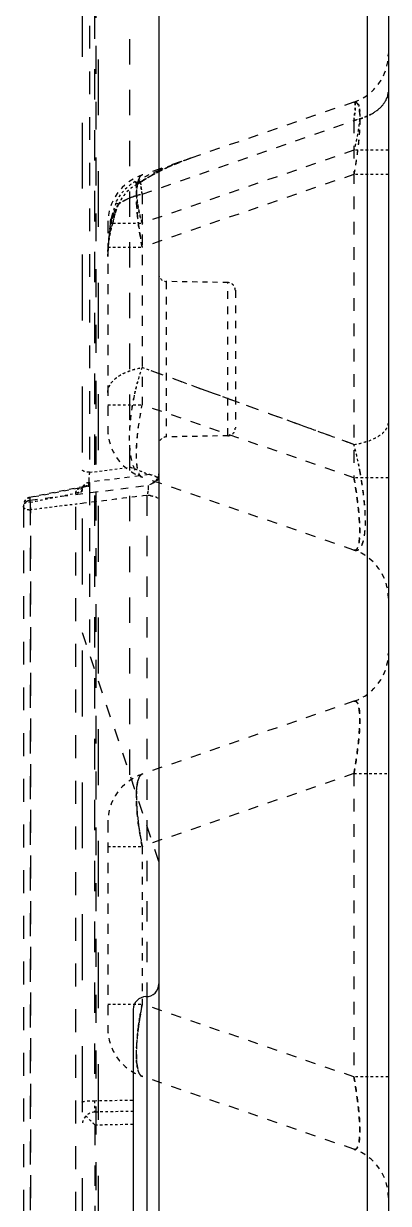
# Model space of a CAD drawing. Header units: millimetres. Extents: x 2750 to 4049, y 1371 to 1831.
# Drawn here: x 2854.96 to 2869.33, y 1627.27 to 1673.77 of the extents above; entities that cross this region are included whole.
import ezdxf

# ---------------------------------------------------------------- set-up
doc = ezdxf.new("R2010")
doc.units = ezdxf.units.MM
doc.linetypes.add('HIDDEN', pattern=[0.2, 0.1, -0.1])
doc.layers.add('11', color=7, linetype='Continuous')

msp = doc.modelspace()

# ---------------------------------------------------------------- linework, layer by layer
at = {"layer": '11', "color": 7, "linetype": 'Continuous'}
for p, q in [((2860.288, 1775.343), (2860.288, 1455.343)), ((2868.502, 1703.929), (2868.502, 1624.63)), ((2869.333, 1702.941), (2869.333, 1624.067)), ((2859.822, 1635.418), (2859.822, 1623.363)), ((2859.283, 1634.918), (2859.283, 1605.768))]:
    msp.add_line(p, q, dxfattribs=at)
at = {"layer": '11', "color": 8, "linetype": 'HIDDEN', "ltscale": 12}
msp.add_line((2857.749, 1722.375), (2857.749, 1631.326), dxfattribs=at)
at = {"layer": '11', "color": 8, "linetype": 'HIDDEN', "ltscale": 26}
msp.add_line((2857.273, 1721.865), (2857.273, 1518.813), dxfattribs=at)
at = {"layer": '11', "color": 8, "linetype": 'HIDDEN', "ltscale": 9}
for p, q in [((2857.558, 1720.483), (2857.558, 1648.931)), ((2857.013, 1585.419), (2857.013, 1655.263)), ((2854.961, 1654.803), (2854.961, 1585.883)), ((2855.221, 1654.906), (2855.221, 1585.78)), ((2855.242, 1586.079), (2855.242, 1654.607))]:
    msp.add_line(p, q, dxfattribs=at)
at = {"layer": '11', "color": 8, "linetype": 'HIDDEN', "ltscale": 10}
msp.add_line((2859.15, 1644.155), (2859.15, 1720.4), dxfattribs=at)
at = {"layer": '11', "color": 8, "linetype": 'HIDDEN', "ltscale": 22}
msp.add_line((2857.892, 1707.559), (2857.892, 1533.127), dxfattribs=at)
at = {"layer": '11', "color": 8, "linetype": 'HIDDEN', "ltscale": 11}
msp.add_line((2857.812, 1705.891), (2857.812, 1622.71), dxfattribs=at)
at = {"layer": '11', "color": 8, "linetype": 'HIDDEN', "ltscale": 4}
for p, q in [((2867.977, 1670.679), (2859.633, 1667.806)), ((2859.633, 1667.054), (2867.977, 1669.954)), ((2867.977, 1668.778), (2859.633, 1665.905)), ((2867.977, 1667.828), (2859.633, 1664.955)), ((2859.633, 1667.054), (2859.633, 1658.744)), ((2858.278, 1665.905), (2858.278, 1657.793)), ((2867.977, 1655.871), (2859.633, 1658.744)), ((2867.977, 1653.02), (2859.633, 1655.893)), ((2867.977, 1647.061), (2859.633, 1644.188)), ((2867.977, 1644.211), (2859.633, 1641.338)), ((2858.278, 1642.288), (2858.278, 1634.176)), ((2867.977, 1632.253), (2859.633, 1635.126)), ((2867.977, 1629.402), (2859.633, 1632.275))]:
    msp.add_line(p, q, dxfattribs=at)
at = {"layer": '11', "color": 8, "linetype": 'HIDDEN', "ltscale": 5}
for p, q in [((2867.977, 1669.954), (2867.977, 1655.871)), ((2860.288, 1640.743), (2857.273, 1649.788)), ((2867.977, 1644.211), (2867.977, 1632.253))]:
    msp.add_line(p, q, dxfattribs=at)
at = {"layer": '11', "color": 8, "linetype": 'HIDDEN'}
for p, q in [((2869.333, 1668.778), (2867.977, 1668.778)), ((2869.333, 1667.828), (2867.977, 1667.828)), ((2858.278, 1664.955), (2859.633, 1664.955)), ((2858.278, 1658.744), (2859.633, 1658.744)), ((2857.558, 1656.084), (2859.151, 1656.291)), ((2869.333, 1655.871), (2867.977, 1655.871)), ((2867.977, 1644.21), (2869.333, 1644.21)), ((2858.278, 1641.338), (2859.633, 1641.338)), ((2858.278, 1635.126), (2859.633, 1635.126)), ((2869.333, 1632.253), (2867.977, 1632.253)), ((2857.749, 1631.317), (2859.283, 1631.344)), ((2859.283, 1630.895), (2857.766, 1630.869)), ((2857.766, 1630.367), (2859.283, 1630.393))]:
    msp.add_line(p, q, dxfattribs=at)
at = {"layer": '11', "color": 8, "linetype": 'HIDDEN', "ltscale": 0.09}
for p, q in [((2859.503, 1667.557), (2859.39, 1667.497)), ((2859.424, 1667.435), (2859.362, 1667.545)), ((2858.695, 1666.647), (2858.58, 1666.7))]:
    msp.add_line(p, q, dxfattribs=at)
at = {"layer": '11', "color": 8, "linetype": 'HIDDEN', "ltscale": 0.001}
for p, q in [((2859.479, 1667.608), (2859.478, 1667.607)), ((2859.504, 1667.557), (2859.503, 1667.557)), ((2857.283, 1655.485), (2857.283, 1655.484))]:
    msp.add_line(p, q, dxfattribs=at)
at = {"layer": '11', "color": 8, "linetype": 'HIDDEN', "ltscale": 0.007}
msp.add_line((2858.402, 1666.075), (2858.4, 1666.065), dxfattribs=at)
at = {"layer": '11', "color": 8, "linetype": 'HIDDEN', "ltscale": 0.008}
msp.add_line((2858.411, 1666.071), (2858.41, 1666.06), dxfattribs=at)
at = {"layer": '11', "color": 8, "linetype": 'HIDDEN', "ltscale": 0.8}
msp.add_line((2858.475, 1665.905), (2859.633, 1665.905), dxfattribs=at)
at = {"layer": '11', "color": 8, "linetype": 'HIDDEN', "ltscale": 3}
for p, q in [((2860.584, 1663.605), (2860.584, 1657.481)), ((2863.006, 1657.523), (2863.006, 1663.563)), ((2863.303, 1663.261), (2863.303, 1657.825)), ((2855.215, 1654.991), (2859.866, 1655.569)), ((2859.633, 1641.338), (2859.633, 1635.126))]:
    msp.add_line(p, q, dxfattribs=at)
at = {"layer": '11', "color": 8, "linetype": 'HIDDEN', "ltscale": 2}
for p, q in [((2863.006, 1663.563), (2860.584, 1663.605)), ((2863.006, 1657.523), (2860.584, 1657.481)), ((2859.932, 1656.001), (2857.527, 1655.688)), ((2857.341, 1655.518), (2855.204, 1655.098)), ((2857.527, 1655.537), (2855.215, 1655.082))]:
    msp.add_line(p, q, dxfattribs=at)
at = {"layer": '11', "color": 8, "linetype": 'HIDDEN', "ltscale": 0.5}
msp.add_line((2860.286, 1659.976), (2859.633, 1660.214), dxfattribs=at)
at = {"layer": '11', "color": 8, "linetype": 'HIDDEN', "ltscale": 0.03}
msp.add_line((2857.297, 1655.521), (2857.283, 1655.485), dxfattribs=at)
at = {"layer": '11', "color": 8, "linetype": 'HIDDEN', "ltscale": 0.1}
for p, q in [((2857.527, 1655.537), (2857.527, 1655.688)), ((2860.01, 1655.632), (2859.866, 1655.569))]:
    msp.add_line(p, q, dxfattribs=at)
at = {"layer": '11', "color": 8, "linetype": 'HIDDEN', "ltscale": 0.06}
msp.add_line((2855.215, 1654.991), (2855.215, 1655.082), dxfattribs=at)
at = {"layer": '11', "color": 8, "linetype": 'HIDDEN', "ltscale": 8}
for p, q in [((2859.822, 1655.175), (2859.822, 1635.418)), ((2857.766, 1630.367), (2857.766, 1610.319))]:
    msp.add_line(p, q, dxfattribs=at)
at = {"layer": '11', "color": 8, "linetype": 'HIDDEN', "ltscale": 0.04}
msp.add_line((2857.335, 1654.866), (2857.273, 1654.858), dxfattribs=at)
at = {"layer": '11', "color": 8, "linetype": 'HIDDEN', "ltscale": 2}
msp.add_lwpolyline([(2861.527, 1668.458), (2861.194, 1668.34), (2860.263, 1667.971), (2859.479, 1667.608)], dxfattribs=at)
at = {"layer": '11', "color": 8, "linetype": 'HIDDEN', "ltscale": 0.5}
for points in [[(2858.601, 1666.69), (2858.448, 1666.257), (2858.41, 1666.074)], [(2858.601, 1666.69), (2858.462, 1666.307), (2858.411, 1666.071)]]:
    msp.add_lwpolyline(points, dxfattribs=at)
at = {"layer": '11', "color": 8, "linetype": 'HIDDEN'}
for points in [[(2858.4, 1666.065), (2858.312, 1665.326), (2858.277, 1664.608)], [(2858.389, 1666.064), (2858.374, 1665.97), (2858.287, 1665.03), (2858.278, 1664.595)]]:
    msp.add_lwpolyline(points, dxfattribs=at)
at = {"layer": '11', "color": 8, "linetype": 'HIDDEN', "ltscale": 0.4}
msp.add_lwpolyline([(2860.288, 1656.078), (2860.269, 1655.943), (2860.218, 1655.823), (2860.141, 1655.725), (2860.047, 1655.652), (2860.01, 1655.632)], dxfattribs=at)
at = {"layer": '11', "color": 8, "linetype": 'HIDDEN', "ltscale": 0.04}
msp.add_lwpolyline([(2857.273, 1655.437), (2857.274, 1655.461), (2857.278, 1655.475), (2857.283, 1655.485)], dxfattribs=at)
at = {"layer": '11', "color": 8, "linetype": 'HIDDEN', "ltscale": 0.05}
msp.add_lwpolyline([(2857.283, 1655.484), (2857.295, 1655.499), (2857.333, 1655.516), (2857.341, 1655.518)], dxfattribs=at)
at = {"layer": '11', "color": 8, "linetype": 'HIDDEN', "ltscale": 2}
for centre, start, end in [((2867.323, 1672.579), 288.9998, 360), ((2860.288, 1665.905), 109, 180), ((2860.288, 1657.793), 180, 251), ((2867.323, 1651.119), 0, 71.0002), ((2867.323, 1648.962), 288.9998, 360), ((2860.288, 1642.288), 109, 180), ((2860.288, 1634.176), 180, 251), ((2867.323, 1627.502), 0, 71.0002)]:
    msp.add_arc(centre, 2.01, start, end, dxfattribs=at)
at = {"layer": '11', "color": 8, "linetype": 'HIDDEN', "ltscale": 0.2}
for centre, radius, start, end in [((2867.421, 1672.562), 2.666, 282.0366, 287.6155), ((2865.027, 1664.589), 6.75, 176.8939, 179.8251), ((2875.35, 1632.011), 16.023, 168.788, 169.7431), ((2875.682, 1631.973), 16.356, 168.8848, 169.8235), ((2875.893, 1631.972), 16.563, 169.0208, 169.9405)]:
    msp.add_arc(centre, radius, start, end, dxfattribs=at)
at = {"layer": '11', "color": 8, "linetype": 'HIDDEN', "ltscale": 0.6}
for centre, radius, start, end in [((2864.102, 1660.349), 8.494, 116.7046, 122.8145), ((2857.775, 1630.367), 0.502, 91, 180)]:
    msp.add_arc(centre, radius, start, end, dxfattribs=at)
at = {"layer": '11', "color": 8, "linetype": 'HIDDEN', "ltscale": 0.1}
for centre, radius, start, end in [((2863.589, 1661.393), 7.321, 121.6979, 123.3127), ((2864.216, 1660.313), 8.571, 117.2972, 118.3373), ((2859.857, 1665.807), 1.433, 158.5458, 165.4789), ((2864.731, 1664.604), 6.453, 175.2167, 176.884), ((2859.791, 1653.856), 1.318, 82.6267, 88.6218)]:
    msp.add_arc(centre, radius, start, end, dxfattribs=at)
at = {"layer": '11', "color": 8, "linetype": 'HIDDEN', "ltscale": 0.3}
for centre, radius, start, end in [((2863.926, 1660.84), 7.969, 118.3055, 121.6702), ((2860.589, 1663.907), 0.301, 180, 269), ((2863.001, 1663.262), 0.301, 0, 89), ((2863.001, 1657.824), 0.301, 271, 0), ((2860.589, 1657.179), 0.301, 91, 180), ((2873.122, 1632.421), 13.757, 169.7767, 171.7152)]:
    msp.add_arc(centre, radius, start, end, dxfattribs=at)
at = {"layer": '11', "color": 8, "linetype": 'HIDDEN', "ltscale": 0.8}
for radius, end in [(1.883, 155.0409), (1.756, 155.0408)]:
    msp.add_arc((2860.288, 1665.905), radius, 119.4388, end, dxfattribs=at)
at = {"layer": '11', "color": 8, "linetype": 'HIDDEN', "ltscale": 0.06}
msp.add_arc((2860.106, 1666.543), 1.105, 122.7915, 127.485, dxfattribs=at)
at = {"layer": '11', "color": 8, "linetype": 'HIDDEN', "ltscale": 0.4}
for centre, radius, start, end in [((2864.085, 1664.695), 5.801, 165.3068, 170.2157), ((2864.471, 1664.628), 6.191, 170.2081, 175.233), ((2872.533, 1632.505), 13.162, 171.1724, 173.8642), ((2873.057, 1632.448), 13.688, 173.8644, 175.9312)]:
    msp.add_arc(centre, radius, start, end, dxfattribs=at)
at = {"layer": '11', "color": 8, "linetype": 'HIDDEN', "ltscale": 0.09}
for centre, radius, start, end in [((2857.529, 1654.556), 0.98, 94.0058, 101.0519), ((2857.566, 1655), 2.357, 184.3189, 187.2804)]:
    msp.add_arc(centre, radius, start, end, dxfattribs=at)
at = {"layer": '11', "color": 8, "linetype": 'HIDDEN', "ltscale": 0.05}
msp.add_arc((2857.536, 1654.453), 1.083, 90.5046, 94.0366, dxfattribs=at)
at = {"layer": '11', "color": 8, "linetype": 'HIDDEN', "ltscale": 0.07}
for centre, radius, start, end in [((2906.926, 1652.271), 46.789, 175.5296, 175.6442), ((2857.592, 1655), 2.383, 187.1918, 189.4946)]:
    msp.add_arc(centre, radius, start, end, dxfattribs=at)
at = {"layer": '11', "color": 7, "linetype": 'Continuous'}
for centre, start, end in [((2859.788, 1635.918), 269.0979, 0), ((2859.783, 1634.918), 90.329, 180)]:
    msp.add_arc(centre, 0.5, start, end, dxfattribs=at)
at = {"layer": '11', "color": 8, "linetype": 'HIDDEN'}
for points, knots in [([(2869.333, 1671.13), (2869.333, 1671.003), (2869.254, 1670.724), (2868.957, 1670.369), (2868.509, 1670.107), (2868.161, 1669.994), (2867.977, 1669.954)], [0, 0, 0, 0, 0.199263, 0.432846, 0.706186, 1, 1, 1, 1]), ([(2867.977, 1670.679), (2868.007, 1670.689), (2868.083, 1670.691), (2868.161, 1670.584), (2868.195, 1670.421), (2868.208, 1670.189), (2868.189, 1669.896), (2868.144, 1669.552), (2868.072, 1669.173), (2868.011, 1668.912), (2867.977, 1668.778)], [0, 0, 0, 0, 0.045773, 0.097368, 0.177022, 0.290194, 0.43572, 0.607539, 0.79816, 1, 1, 1, 1]), ([(2867.977, 1670.679), (2868.005, 1670.689), (2868.078, 1670.692), (2868.161, 1670.593), (2868.199, 1670.428), (2868.212, 1670.188), (2868.192, 1669.884), (2868.143, 1669.533), (2868.069, 1669.159), (2868.009, 1668.906), (2867.977, 1668.778)], [0, 0, 0, 0, 0.043822, 0.094081, 0.17329, 0.290706, 0.442962, 0.619397, 0.808207, 1, 1, 1, 1]), ([(2859.424, 1667.435), (2859.409, 1667.335), (2859.402, 1667.108), (2859.449, 1666.592), (2859.547, 1666.185), (2859.633, 1665.905)], [0, 0, 0, 0, 0.19625, 0.435394, 1, 1, 1, 1]), ([(2859.633, 1665.905), (2859.547, 1666.185), (2859.449, 1666.592), (2859.402, 1667.108), (2859.409, 1667.335), (2859.424, 1667.435)], [0, 0, 0, 0, 0.564607, 0.80375, 1, 1, 1, 1]), ([(2858.277, 1664.587), (2858.277, 1664.92), (2858.323, 1665.369), (2858.44, 1665.799), (2858.474, 1665.905)], [0, 0, 0, 0, 0.748296, 1, 1, 1, 1]), ([(2858.278, 1659.234), (2858.278, 1659.34), (2858.36, 1659.579), (2858.657, 1659.87), (2859.102, 1660.087), (2859.448, 1660.181), (2859.633, 1660.214)], [0, 0, 0, 0, 0.177607, 0.401657, 0.68366, 1, 1, 1, 1]), ([(2858.278, 1659.234), (2858.278, 1659.342), (2858.363, 1659.584), (2858.665, 1659.875), (2859.108, 1660.089), (2859.451, 1660.181), (2859.633, 1660.214)], [0, 0, 0, 0, 0.181003, 0.407546, 0.688705, 1, 1, 1, 1]), ([(2867.977, 1657.18), (2868.159, 1657.209), (2868.498, 1657.29), (2868.939, 1657.479), (2869.242, 1657.734), (2869.333, 1657.956), (2869.333, 1658.053)], [0, 0, 0, 0, 0.321615, 0.60771, 0.830364, 1, 1, 1, 1]), ([(2859.403, 1643.044), (2859.41, 1642.916), (2859.456, 1642.343), (2859.547, 1641.775), (2859.633, 1641.338)], [0, 0, 0, 0, 0.224093, 1, 1, 1, 1]), ([(2859.405, 1643.325), (2859.404, 1643.02), (2859.456, 1642.353), (2859.563, 1641.694), (2859.633, 1641.338)], [0, 0, 0, 0, 0.456804, 1, 1, 1, 1])]:
    msp.add_open_spline(points, degree=3, knots=knots, dxfattribs=at)
at = {"layer": '11', "color": 8, "linetype": 'HIDDEN', "ltscale": 0.8}
for points, knots in [([(2868.676, 1670.213), (2868.865, 1670.318), (2869.183, 1670.566), (2869.333, 1670.957), (2869.333, 1671.13)], [0, 0, 0, 0, 0.554289, 1, 1, 1, 1]), ([(2859.341, 1659.181), (2859.36, 1659.271), (2859.443, 1659.619), (2859.544, 1659.963), (2859.633, 1660.214)], [0, 0, 0, 0, 0.256993, 1, 1, 1, 1]), ([(2859.345, 1659.179), (2859.364, 1659.269), (2859.445, 1659.618), (2859.545, 1659.963), (2859.633, 1660.214)], [0, 0, 0, 0, 0.257026, 1, 1, 1, 1]), ([(2868.216, 1656.125), (2868.199, 1656.218), (2868.13, 1656.572), (2868.047, 1656.923), (2867.977, 1657.181)], [0, 0, 0, 0, 0.26114, 1, 1, 1, 1]), ([(2868.21, 1656.127), (2868.193, 1656.219), (2868.125, 1656.573), (2868.045, 1656.924), (2867.977, 1657.181)], [0, 0, 0, 0, 0.261051, 1, 1, 1, 1])]:
    msp.add_open_spline(points, degree=3, knots=knots, dxfattribs=at)
at = {"layer": '11', "color": 8, "linetype": 'HIDDEN', "ltscale": 0.5}
for points, knots in [([(2867.977, 1669.954), (2867.995, 1670.06), (2868.018, 1670.206), (2868.035, 1670.4), (2868.042, 1670.516), (2868.033, 1670.698), (2867.977, 1670.679)], [0, 0, 0, 0, 0.435122, 0.61243, 0.757477, 1, 1, 1, 1]), ([(2867.977, 1669.954), (2867.987, 1670.059), (2868.003, 1670.207), (2868.02, 1670.392), (2868.027, 1670.498), (2868.029, 1670.581), (2868.021, 1670.638), (2868.006, 1670.676), (2867.984, 1670.681), (2867.977, 1670.679)], [0, 0, 0, 0, 0.421083, 0.594802, 0.738503, 0.848919, 0.92454, 0.969961, 1, 1, 1, 1]), ([(2859.633, 1644.188), (2859.554, 1644.161), (2859.479, 1643.992), (2859.427, 1643.763), (2859.408, 1643.6), (2859.403, 1643.511)], [0, 0, 0, 0, 0.343839, 0.632487, 1, 1, 1, 1]), ([(2859.633, 1632.275), (2859.554, 1632.303), (2859.479, 1632.472), (2859.427, 1632.701), (2859.408, 1632.863), (2859.403, 1632.953)], [0, 0, 0, 0, 0.343839, 0.632487, 1, 1, 1, 1])]:
    msp.add_open_spline(points, degree=3, knots=knots, dxfattribs=at)
at = {"layer": '11', "color": 8, "linetype": 'HIDDEN', "ltscale": 2}
for points, knots in [([(2867.977, 1670.679), (2867.993, 1670.684), (2868.028, 1670.689), (2868.077, 1670.661), (2868.116, 1670.605), (2868.163, 1670.481), (2868.196, 1670.254), (2868.208, 1669.908), (2868.189, 1669.471), (2868.144, 1668.963), (2868.072, 1668.407), (2868.011, 1668.024), (2867.977, 1667.828)], [0, 0, 0, 0, 0.016707, 0.033491, 0.054912, 0.083636, 0.166826, 0.284548, 0.433891, 0.608092, 0.799364, 1, 1, 1, 1]), ([(2867.977, 1670.679), (2867.992, 1670.684), (2868.026, 1670.689), (2868.076, 1670.664), (2868.115, 1670.611), (2868.164, 1670.489), (2868.198, 1670.26), (2868.207, 1669.906), (2868.187, 1669.46), (2868.143, 1668.946), (2868.072, 1668.394), (2868.011, 1668.018), (2867.977, 1667.828)], [0, 0, 0, 0, 0.016296, 0.03269, 0.053489, 0.081607, 0.164521, 0.285136, 0.438514, 0.615266, 0.80547, 1, 1, 1, 1]), ([(2867.977, 1670.679), (2867.992, 1670.684), (2868.026, 1670.689), (2868.075, 1670.663), (2868.115, 1670.611), (2868.166, 1670.49), (2868.201, 1670.261), (2868.213, 1669.908), (2868.194, 1669.461), (2868.145, 1668.947), (2868.071, 1668.395), (2868.01, 1668.018), (2867.977, 1667.828)], [0, 0, 0, 0, 0.016116, 0.032547, 0.053421, 0.081544, 0.164289, 0.284678, 0.437986, 0.615027, 0.805426, 1, 1, 1, 1]), ([(2867.977, 1670.679), (2867.992, 1670.684), (2868.026, 1670.689), (2868.075, 1670.663), (2868.115, 1670.611), (2868.166, 1670.49), (2868.201, 1670.261), (2868.213, 1669.908), (2868.194, 1669.461), (2868.145, 1668.947), (2868.071, 1668.395), (2868.01, 1668.018), (2867.977, 1667.828)], [0, 0, 0, 0, 0.016111, 0.032542, 0.053417, 0.08154, 0.164288, 0.284676, 0.437985, 0.615026, 0.805425, 1, 1, 1, 1]), ([(2859.499, 1667.488), (2859.657, 1667.59), (2860.302, 1667.975), (2860.996, 1668.275), (2861.527, 1668.458)], [0, 0, 0, 0, 0.250798, 1, 1, 1, 1]), ([(2861.531, 1668.46), (2861.016, 1668.282), (2860.344, 1667.988), (2859.721, 1667.612), (2859.568, 1667.512)], [0, 0, 0, 0, 0.749517, 1, 1, 1, 1]), ([(2859.633, 1667.806), (2859.592, 1667.792), (2859.513, 1667.704), (2859.451, 1667.512), (2859.41, 1667.238), (2859.398, 1666.886), (2859.415, 1666.467), (2859.479, 1665.813), (2859.564, 1665.304), (2859.633, 1664.955)], [0, 0, 0, 0, 0.044283, 0.111524, 0.206182, 0.32724, 0.471844, 0.635809, 1, 1, 1, 1]), ([(2859.633, 1664.955), (2859.565, 1665.304), (2859.482, 1665.814), (2859.42, 1666.469), (2859.404, 1666.888), (2859.415, 1667.24), (2859.454, 1667.514), (2859.515, 1667.704), (2859.593, 1667.792), (2859.633, 1667.806)], [0, 0, 0, 0, 0.364734, 0.529041, 0.673908, 0.79497, 0.88941, 0.956329, 1, 1, 1, 1]), ([(2859.466, 1667.535), (2859.43, 1667.391), (2859.401, 1667.038), (2859.417, 1666.442), (2859.495, 1665.727), (2859.582, 1665.22), (2859.633, 1664.955)], [0, 0, 0, 0, 0.170956, 0.40558, 0.688973, 1, 1, 1, 1]), ([(2859.633, 1655.893), (2859.487, 1655.943), (2859.316, 1656.202), (2859.205, 1656.589), (2859.145, 1657.008), (2859.13, 1657.494), (2859.172, 1658.23), (2859.262, 1658.797), (2859.345, 1659.179)], [0, 0, 0, 0, 0.134893, 0.235165, 0.358155, 0.500902, 0.659086, 1, 1, 1, 1]), ([(2859.633, 1655.893), (2859.487, 1655.943), (2859.316, 1656.202), (2859.205, 1656.589), (2859.146, 1657.008), (2859.13, 1657.494), (2859.166, 1658.231), (2859.257, 1658.799), (2859.341, 1659.181)], [0, 0, 0, 0, 0.134926, 0.235073, 0.357925, 0.500757, 0.659183, 1, 1, 1, 1]), ([(2859.633, 1655.893), (2859.592, 1655.907), (2859.513, 1655.995), (2859.451, 1656.186), (2859.41, 1656.461), (2859.398, 1656.813), (2859.415, 1657.232), (2859.479, 1657.886), (2859.564, 1658.395), (2859.633, 1658.744)], [0, 0, 0, 0, 0.044268, 0.111505, 0.206168, 0.327233, 0.471842, 0.63581, 1, 1, 1, 1]), ([(2859.633, 1655.893), (2859.593, 1655.907), (2859.515, 1655.995), (2859.454, 1656.185), (2859.415, 1656.46), (2859.404, 1656.811), (2859.42, 1657.231), (2859.482, 1657.885), (2859.566, 1658.395), (2859.633, 1658.744)], [0, 0, 0, 0, 0.04369, 0.110599, 0.205071, 0.326169, 0.471049, 0.635334, 1, 1, 1, 1]), ([(2867.977, 1653.02), (2868.02, 1653.005), (2868.13, 1652.999), (2868.266, 1653.141), (2868.353, 1653.389), (2868.42, 1653.764), (2868.434, 1654.265), (2868.397, 1654.856), (2868.317, 1655.488), (2868.249, 1655.915), (2868.21, 1656.127)], [0, 0, 0, 0, 0.04101, 0.088615, 0.163287, 0.276022, 0.429102, 0.611926, 0.80696, 1, 1, 1, 1]), ([(2867.977, 1653.02), (2868.021, 1653.005), (2868.13, 1652.999), (2868.238, 1653.101), (2868.3, 1653.222), (2868.367, 1653.421), (2868.421, 1653.762), (2868.434, 1654.263), (2868.4, 1654.854), (2868.325, 1655.486), (2868.253, 1655.913), (2868.216, 1656.125)], [0, 0, 0, 0, 0.041364, 0.089464, 0.122496, 0.164054, 0.276862, 0.429903, 0.6124, 0.807049, 1, 1, 1, 1]), ([(2867.977, 1653.02), (2867.992, 1653.015), (2868.026, 1653.01), (2868.075, 1653.035), (2868.115, 1653.088), (2868.166, 1653.209), (2868.201, 1653.438), (2868.213, 1653.791), (2868.194, 1654.238), (2868.145, 1654.752), (2868.071, 1655.304), (2868.01, 1655.681), (2867.977, 1655.871)], [0, 0, 0, 0, 0.016117, 0.032549, 0.053423, 0.081546, 0.164291, 0.28468, 0.437986, 0.615027, 0.805426, 1, 1, 1, 1]), ([(2867.977, 1653.02), (2867.993, 1653.015), (2868.028, 1653.01), (2868.077, 1653.038), (2868.116, 1653.094), (2868.163, 1653.218), (2868.196, 1653.445), (2868.208, 1653.791), (2868.189, 1654.228), (2868.144, 1654.736), (2868.072, 1655.292), (2868.011, 1655.675), (2867.977, 1655.871)], [0, 0, 0, 0, 0.016708, 0.033493, 0.054914, 0.083641, 0.16683, 0.284549, 0.433892, 0.608093, 0.799364, 1, 1, 1, 1]), ([(2867.977, 1655.871), (2868.011, 1655.675), (2868.072, 1655.292), (2868.144, 1654.736), (2868.189, 1654.228), (2868.208, 1653.791), (2868.196, 1653.445), (2868.163, 1653.218), (2868.116, 1653.094), (2868.077, 1653.038), (2868.028, 1653.01), (2867.993, 1653.015), (2867.977, 1653.02)], [0, 0, 0, 0, 0.200654, 0.391908, 0.566104, 0.715453, 0.833178, 0.916367, 0.945091, 0.966511, 0.983295, 1, 1, 1, 1]), ([(2867.977, 1644.211), (2868.01, 1644.401), (2868.071, 1644.778), (2868.145, 1645.33), (2868.194, 1645.844), (2868.213, 1646.291), (2868.201, 1646.644), (2868.165, 1646.872), (2868.115, 1646.993), (2868.076, 1647.046), (2868.026, 1647.071), (2867.992, 1647.067), (2867.977, 1647.061)], [0, 0, 0, 0, 0.194645, 0.385125, 0.562244, 0.715459, 0.83582, 0.918442, 0.946528, 0.967353, 0.983757, 1, 1, 1, 1]), ([(2867.977, 1647.061), (2867.992, 1647.067), (2868.026, 1647.071), (2868.075, 1647.046), (2868.115, 1646.993), (2868.166, 1646.872), (2868.201, 1646.643), (2868.213, 1646.29), (2868.194, 1645.844), (2868.145, 1645.33), (2868.071, 1644.777), (2868.01, 1644.401), (2867.977, 1644.211)], [0, 0, 0, 0, 0.016111, 0.032542, 0.053417, 0.08154, 0.164288, 0.284676, 0.437985, 0.615026, 0.805425, 1, 1, 1, 1]), ([(2867.977, 1644.211), (2868.011, 1644.406), (2868.072, 1644.79), (2868.144, 1645.346), (2868.189, 1645.853), (2868.208, 1646.29), (2868.196, 1646.637), (2868.163, 1646.864), (2868.116, 1646.988), (2868.077, 1647.043), (2868.028, 1647.071), (2867.993, 1647.067), (2867.977, 1647.061)], [0, 0, 0, 0, 0.200653, 0.391907, 0.566103, 0.715452, 0.833177, 0.916365, 0.945089, 0.96651, 0.983294, 1, 1, 1, 1]), ([(2867.977, 1647.061), (2867.992, 1647.067), (2868.026, 1647.071), (2868.076, 1647.046), (2868.115, 1646.993), (2868.164, 1646.871), (2868.198, 1646.642), (2868.207, 1646.289), (2868.187, 1645.842), (2868.143, 1645.329), (2868.072, 1644.777), (2868.011, 1644.4), (2867.977, 1644.211)], [0, 0, 0, 0, 0.016296, 0.03269, 0.053489, 0.081607, 0.164521, 0.285136, 0.438514, 0.615266, 0.80547, 1, 1, 1, 1]), ([(2859.633, 1641.338), (2859.564, 1641.686), (2859.479, 1642.196), (2859.415, 1642.849), (2859.398, 1643.269), (2859.41, 1643.62), (2859.451, 1643.895), (2859.513, 1644.086), (2859.592, 1644.174), (2859.633, 1644.188)], [0, 0, 0, 0, 0.3642, 0.528169, 0.672771, 0.793825, 0.888481, 0.955722, 1, 1, 1, 1]), ([(2859.633, 1641.338), (2859.565, 1641.687), (2859.482, 1642.197), (2859.42, 1642.851), (2859.404, 1643.271), (2859.415, 1643.622), (2859.454, 1643.896), (2859.515, 1644.086), (2859.593, 1644.175), (2859.633, 1644.188)], [0, 0, 0, 0, 0.364734, 0.529041, 0.673908, 0.79497, 0.889411, 0.956329, 1, 1, 1, 1]), ([(2859.633, 1635.126), (2859.564, 1634.778), (2859.479, 1634.268), (2859.415, 1633.615), (2859.398, 1633.195), (2859.41, 1632.844), (2859.451, 1632.569), (2859.513, 1632.378), (2859.592, 1632.29), (2859.633, 1632.275)], [0, 0, 0, 0, 0.364197, 0.528169, 0.672777, 0.793839, 0.888501, 0.955739, 1, 1, 1, 1]), ([(2859.633, 1632.275), (2859.593, 1632.289), (2859.515, 1632.377), (2859.454, 1632.568), (2859.415, 1632.842), (2859.404, 1633.194), (2859.42, 1633.613), (2859.482, 1634.268), (2859.566, 1634.777), (2859.633, 1635.126)], [0, 0, 0, 0, 0.04369, 0.1106, 0.205072, 0.326171, 0.47105, 0.635335, 1, 1, 1, 1]), ([(2867.977, 1629.402), (2867.992, 1629.397), (2868.026, 1629.393), (2868.075, 1629.418), (2868.115, 1629.471), (2868.166, 1629.592), (2868.201, 1629.821), (2868.213, 1630.174), (2868.194, 1630.62), (2868.145, 1631.134), (2868.071, 1631.687), (2868.01, 1632.063), (2867.977, 1632.253)], [0, 0, 0, 0, 0.016117, 0.032549, 0.053423, 0.081546, 0.164291, 0.28468, 0.437986, 0.615027, 0.805426, 1, 1, 1, 1]), ([(2867.977, 1629.403), (2867.993, 1629.397), (2868.028, 1629.393), (2868.077, 1629.421), (2868.116, 1629.476), (2868.163, 1629.6), (2868.196, 1629.827), (2868.208, 1630.173), (2868.189, 1630.611), (2868.144, 1631.118), (2868.072, 1631.674), (2868.011, 1632.058), (2867.977, 1632.253)], [0, 0, 0, 0, 0.01671, 0.033494, 0.054916, 0.083642, 0.166831, 0.28455, 0.433893, 0.608093, 0.799364, 1, 1, 1, 1]), ([(2867.977, 1632.253), (2868.01, 1632.063), (2868.071, 1631.686), (2868.145, 1631.134), (2868.194, 1630.62), (2868.213, 1630.173), (2868.201, 1629.82), (2868.165, 1629.592), (2868.115, 1629.471), (2868.076, 1629.418), (2868.026, 1629.393), (2867.992, 1629.397), (2867.977, 1629.402)], [0, 0, 0, 0, 0.194645, 0.385126, 0.562244, 0.715459, 0.83582, 0.918442, 0.946528, 0.967353, 0.983757, 1, 1, 1, 1])]:
    msp.add_open_spline(points, degree=3, knots=knots, dxfattribs=at)
at = {"layer": '11', "color": 8, "linetype": 'HIDDEN', "ltscale": 0.3}
for points, knots in [([(2868.228, 1670.021), (2868.267, 1670.033), (2868.421, 1670.086), (2868.57, 1670.153), (2868.676, 1670.213)], [0, 0, 0, 0, 0.25445, 1, 1, 1, 1]), ([(2859.568, 1667.512), (2859.57, 1667.479), (2859.583, 1667.325), (2859.609, 1667.173), (2859.633, 1667.054)], [0, 0, 0, 0, 0.211123, 1, 1, 1, 1]), ([(2859.633, 1667.054), (2859.625, 1667.097), (2859.596, 1667.248), (2859.575, 1667.401), (2859.569, 1667.51)], [0, 0, 0, 0, 0.28709, 1, 1, 1, 1]), ([(2859.279, 1666.956), (2859.307, 1666.966), (2859.423, 1667.004), (2859.543, 1667.035), (2859.633, 1667.054)], [0, 0, 0, 0, 0.245127, 1, 1, 1, 1]), ([(2855.204, 1655.098), (2855.138, 1655.085), (2855.01, 1655.01), (2854.961, 1654.87), (2854.961, 1654.803)], [0, 0, 0, 0, 0.500114, 1, 1, 1, 1]), ([(2855.215, 1655.082), (2855.148, 1655.072), (2855.016, 1655.007), (2854.961, 1654.868), (2854.961, 1654.803)], [0, 0, 0, 0, 0.510042, 1, 1, 1, 1]), ([(2859.96, 1655.164), (2860.005, 1655.158), (2860.088, 1655.142), (2860.203, 1655.104), (2860.288, 1655.043), (2860.288, 1654.998)], [0, 0, 0, 0, 0.354396, 0.645873, 1, 1, 1, 1]), ([(2857.273, 1631.263), (2857.273, 1631.267), (2857.287, 1631.276), (2857.312, 1631.284), (2857.357, 1631.293), (2857.444, 1631.305), (2857.577, 1631.313), (2857.69, 1631.316), (2857.749, 1631.317)], [0, 0, 0, 0, 0.027255, 0.085758, 0.17772, 0.302569, 0.633188, 1, 1, 1, 1]), ([(2857.749, 1631.317), (2857.749, 1631.259), (2857.749, 1631.174), (2857.751, 1631.068), (2857.752, 1631.001), (2857.755, 1630.948), (2857.757, 1630.905), (2857.761, 1630.885), (2857.763, 1630.869), (2857.766, 1630.869)], [0, 0, 0, 0, 0.3894, 0.562301, 0.711851, 0.833592, 0.923426, 0.979023, 1, 1, 1, 1])]:
    msp.add_open_spline(points, degree=3, knots=knots, dxfattribs=at)
at = {"layer": '11', "color": 8, "linetype": 'HIDDEN'}
for points in [[(2861.531, 1668.46), (2861.105, 1668.313), (2860.686, 1668.136), (2860.285, 1667.929)], [(2861.527, 1668.458), (2861.103, 1668.312), (2860.686, 1668.139), (2860.285, 1667.937)], [(2858.475, 1666.166), (2858.338, 1665.653), (2858.278, 1665.117), (2858.278, 1664.587)], [(2855.221, 1654.906), (2855.818, 1655.024), (2856.416, 1655.139), (2857.012, 1655.263)], [(2857.273, 1654.858), (2856.596, 1654.774), (2855.919, 1654.69), (2855.242, 1654.607)]]:
    msp.add_open_spline(points, degree=3, dxfattribs=at)
at = {"layer": '11', "color": 8, "linetype": 'HIDDEN', "ltscale": 0.09}
for points, knots in [([(2859.362, 1667.545), (2859.364, 1667.547), (2859.367, 1667.536), (2859.373, 1667.53), (2859.383, 1667.51), (2859.401, 1667.479), (2859.416, 1667.451), (2859.424, 1667.435)], [0, 0, 0, 0, 0.063925, 0.143407, 0.254195, 0.568102, 1, 1, 1, 1]), ([(2859.424, 1667.435), (2859.415, 1667.451), (2859.399, 1667.478), (2859.382, 1667.509), (2859.37, 1667.528), (2859.368, 1667.537), (2859.36, 1667.544), (2859.362, 1667.545)], [0, 0, 0, 0, 0.431907, 0.745819, 0.856607, 0.936087, 1, 1, 1, 1]), ([(2858.48, 1666.169), (2858.469, 1666.163), (2858.432, 1666.14), (2858.402, 1666.104), (2858.394, 1666.074)], [0, 0, 0, 0, 0.295174, 1, 1, 1, 1])]:
    msp.add_open_spline(points, degree=3, knots=knots, dxfattribs=at)
at = {"layer": '11', "color": 8, "linetype": 'HIDDEN', "ltscale": 0.2}
for points, knots in [([(2859.633, 1667.806), (2859.593, 1667.792), (2859.514, 1667.703), (2859.482, 1667.599), (2859.466, 1667.535)], [0, 0, 0, 0, 0.394401, 1, 1, 1, 1]), ([(2858.68, 1666.635), (2858.647, 1666.589), (2858.592, 1666.488), (2858.544, 1666.385), (2858.524, 1666.331)], [0, 0, 0, 0, 0.495768, 1, 1, 1, 1]), ([(2858.695, 1666.647), (2858.715, 1666.662), (2858.8, 1666.726), (2858.891, 1666.781), (2858.962, 1666.818)], [0, 0, 0, 0, 0.241159, 1, 1, 1, 1]), ([(2858.962, 1666.818), (2858.987, 1666.831), (2859.09, 1666.883), (2859.196, 1666.927), (2859.279, 1666.956)], [0, 0, 0, 0, 0.243007, 1, 1, 1, 1]), ([(2857.558, 1656.084), (2857.522, 1656.085), (2857.454, 1656.091), (2857.363, 1656.111), (2857.298, 1656.142), (2857.273, 1656.177), (2857.273, 1656.191)], [0, 0, 0, 0, 0.334365, 0.641674, 0.863012, 1, 1, 1, 1]), ([(2857.558, 1656.084), (2857.554, 1656.057), (2857.539, 1655.956), (2857.528, 1655.853), (2857.525, 1655.777)], [0, 0, 0, 0, 0.260619, 1, 1, 1, 1]), ([(2859.932, 1656.001), (2859.96, 1655.996), (2860.056, 1655.974), (2860.151, 1655.939), (2860.207, 1655.898)], [0, 0, 0, 0, 0.294988, 1, 1, 1, 1]), ([(2857.08, 1655.402), (2857.133, 1655.45), (2857.224, 1655.491), (2857.317, 1655.513), (2857.341, 1655.518)], [0, 0, 0, 0, 0.743333, 1, 1, 1, 1]), ([(2857.282, 1655.485), (2857.272, 1655.471), (2857.22, 1655.416), (2857.137, 1655.397), (2857.08, 1655.402)], [0, 0, 0, 0, 0.22768, 1, 1, 1, 1]), ([(2857.273, 1655.438), (2857.273, 1655.416), (2857.258, 1655.368), (2857.195, 1655.317), (2857.112, 1655.281), (2857.047, 1655.267), (2857.012, 1655.264)], [0, 0, 0, 0, 0.195693, 0.416679, 0.69057, 1, 1, 1, 1]), ([(2857.273, 1655.364), (2857.273, 1655.35), (2857.249, 1655.318), (2857.162, 1655.274), (2857.076, 1655.263), (2857.013, 1655.26)], [0, 0, 0, 0, 0.139038, 0.358716, 1, 1, 1, 1]), ([(2854.961, 1654.711), (2854.961, 1654.756), (2854.984, 1654.846), (2855.048, 1654.915), (2855.085, 1654.94)], [0, 0, 0, 0, 0.494103, 1, 1, 1, 1]), ([(2855.263, 1654.906), (2855.191, 1654.906), (2855.092, 1654.898), (2854.99, 1654.854), (2854.961, 1654.818), (2854.961, 1654.802)], [0, 0, 0, 0, 0.640023, 0.861116, 1, 1, 1, 1]), ([(2859.405, 1643.259), (2859.405, 1643.242), (2859.402, 1643.17), (2859.402, 1643.099), (2859.403, 1643.044)], [0, 0, 0, 0, 0.243146, 1, 1, 1, 1]), ([(2859.405, 1633.205), (2859.405, 1633.222), (2859.402, 1633.294), (2859.402, 1633.365), (2859.403, 1633.42)], [0, 0, 0, 0, 0.243146, 1, 1, 1, 1])]:
    msp.add_open_spline(points, degree=3, knots=knots, dxfattribs=at)
at = {"layer": '11', "color": 8, "linetype": 'HIDDEN', "ltscale": 0.03}
msp.add_open_spline([(2859.478, 1667.607), (2859.474, 1667.604), (2859.474, 1667.585), (2859.477, 1667.571), (2859.479, 1667.561)], degree=3, knots=[0, 0, 0, 0, 0.32093, 1, 1, 1, 1], dxfattribs=at)
at = {"layer": '11', "color": 8, "linetype": 'HIDDEN', "ltscale": 0.1}
for points, knots in [([(2859.568, 1667.511), (2859.55, 1667.538), (2859.525, 1667.571), (2859.496, 1667.602), (2859.483, 1667.61), (2859.479, 1667.608)], [0, 0, 0, 0, 0.716475, 0.908495, 1, 1, 1, 1]), ([(2858.392, 1666.063), (2858.39, 1666.051), (2858.393, 1665.988), (2858.438, 1665.937), (2858.475, 1665.905)], [0, 0, 0, 0, 0.208302, 1, 1, 1, 1]), ([(2858.411, 1666.063), (2858.411, 1666.051), (2858.416, 1665.991), (2858.453, 1665.938), (2858.486, 1665.905)], [0, 0, 0, 0, 0.216345, 1, 1, 1, 1]), ([(2860.288, 1656.075), (2860.288, 1656.063), (2860.286, 1656.011), (2860.283, 1655.959), (2860.279, 1655.918)], [0, 0, 0, 0, 0.224667, 1, 1, 1, 1]), ([(2857.297, 1655.521), (2857.312, 1655.54), (2857.358, 1655.566), (2857.407, 1655.565), (2857.432, 1655.562)], [0, 0, 0, 0, 0.488446, 1, 1, 1, 1]), ([(2859.873, 1655.48), (2859.872, 1655.469), (2859.869, 1655.42), (2859.863, 1655.372), (2859.857, 1655.335)], [0, 0, 0, 0, 0.224902, 1, 1, 1, 1]), ([(2860.142, 1655.705), (2860.132, 1655.699), (2860.089, 1655.672), (2860.045, 1655.648), (2860.01, 1655.632)], [0, 0, 0, 0, 0.23391, 1, 1, 1, 1]), ([(2860.272, 1655.825), (2860.266, 1655.814), (2860.23, 1655.766), (2860.181, 1655.731), (2860.142, 1655.705)], [0, 0, 0, 0, 0.206223, 1, 1, 1, 1]), ([(2855.204, 1655.098), (2855.2, 1655.097), (2855.201, 1655.071), (2855.201, 1655.04), (2855.21, 1654.977), (2855.216, 1654.932), (2855.221, 1654.906)], [0, 0, 0, 0, 0.077357, 0.281173, 0.597783, 1, 1, 1, 1]), ([(2855.215, 1654.991), (2855.211, 1654.97), (2855.21, 1654.913), (2855.213, 1654.857), (2855.215, 1654.823)], [0, 0, 0, 0, 0.393444, 1, 1, 1, 1]), ([(2857.012, 1655.263), (2857.015, 1655.277), (2857.026, 1655.327), (2857.052, 1655.376), (2857.08, 1655.402)], [0, 0, 0, 0, 0.26615, 1, 1, 1, 1]), ([(2859.857, 1655.335), (2859.85, 1655.294), (2859.84, 1655.24), (2859.826, 1655.187), (2859.822, 1655.174)], [0, 0, 0, 0, 0.759038, 1, 1, 1, 1]), ([(2854.961, 1654.711), (2854.961, 1654.69), (2855.012, 1654.643), (2855.066, 1654.631), (2855.102, 1654.622)], [0, 0, 0, 0, 0.364274, 1, 1, 1, 1]), ([(2855.102, 1654.622), (2855.114, 1654.62), (2855.167, 1654.609), (2855.222, 1654.605), (2855.263, 1654.608)], [0, 0, 0, 0, 0.236917, 1, 1, 1, 1]), ([(2859.403, 1643.511), (2859.403, 1643.496), (2859.402, 1643.434), (2859.403, 1643.372), (2859.405, 1643.325)], [0, 0, 0, 0, 0.240749, 1, 1, 1, 1]), ([(2859.403, 1632.953), (2859.403, 1632.968), (2859.402, 1633.03), (2859.403, 1633.092), (2859.405, 1633.139)], [0, 0, 0, 0, 0.240749, 1, 1, 1, 1])]:
    msp.add_open_spline(points, degree=3, knots=knots, dxfattribs=at)
at = {"layer": '11', "color": 8, "linetype": 'HIDDEN', "ltscale": 0.05}
msp.add_open_spline([(2859.479, 1667.561), (2859.48, 1667.556), (2859.486, 1667.531), (2859.493, 1667.507), (2859.499, 1667.488)], degree=3, knots=[0, 0, 0, 0, 0.206676, 1, 1, 1, 1], dxfattribs=at)
at = {"layer": '11', "color": 8, "linetype": 'HIDDEN', "ltscale": 0.06}
for points, knots in [([(2859.503, 1667.557), (2859.496, 1667.553), (2859.497, 1667.516), (2859.502, 1667.492), (2859.507, 1667.472)], [0, 0, 0, 0, 0.287863, 1, 1, 1, 1]), ([(2859.577, 1667.493), (2859.564, 1667.508), (2859.545, 1667.531), (2859.523, 1667.553), (2859.513, 1667.557)], [0, 0, 0, 0, 0.648174, 1, 1, 1, 1]), ([(2857.273, 1655.438), (2857.273, 1655.448), (2857.274, 1655.477), (2857.285, 1655.506), (2857.297, 1655.521)], [0, 0, 0, 0, 0.335076, 1, 1, 1, 1]), ([(2857.525, 1655.777), (2857.525, 1655.768), (2857.524, 1655.738), (2857.524, 1655.708), (2857.527, 1655.688)], [0, 0, 0, 0, 0.318751, 1, 1, 1, 1]), ([(2859.866, 1655.57), (2859.868, 1655.565), (2859.874, 1655.535), (2859.874, 1655.505), (2859.873, 1655.48)], [0, 0, 0, 0, 0.175722, 1, 1, 1, 1])]:
    msp.add_open_spline(points, degree=3, knots=knots, dxfattribs=at)
at = {"layer": '11', "color": 8, "linetype": 'HIDDEN', "ltscale": 0.1}
for points in [[(2859.568, 1667.512), (2859.521, 1667.486), (2859.472, 1667.46), (2859.424, 1667.435)], [(2859.569, 1667.51), (2859.52, 1667.486), (2859.472, 1667.46), (2859.424, 1667.434)], [(2857.297, 1655.521), (2857.325, 1655.581), (2857.379, 1655.63), (2857.438, 1655.66)], [(2855.085, 1654.94), (2855.124, 1654.967), (2855.169, 1654.984), (2855.215, 1654.991)]]:
    msp.add_open_spline(points, degree=3, dxfattribs=at)
at = {"layer": '11', "color": 8, "linetype": 'HIDDEN', "ltscale": 0.6}
for points, knots in [([(2858.695, 1666.647), (2858.668, 1666.587), (2858.568, 1666.349), (2858.505, 1666.096), (2858.475, 1665.905)], [0, 0, 0, 0, 0.253664, 1, 1, 1, 1]), ([(2859.151, 1656.291), (2859.291, 1656.243), (2859.552, 1656.151), (2859.805, 1656.025), (2859.932, 1656.001)], [0, 0, 0, 0, 0.534285, 1, 1, 1, 1]), ([(2859.463, 1634.073), (2859.471, 1634.137), (2859.505, 1634.401), (2859.547, 1634.665), (2859.583, 1634.864)], [0, 0, 0, 0, 0.241931, 1, 1, 1, 1]), ([(2859.463, 1634.073), (2859.471, 1634.137), (2859.505, 1634.401), (2859.547, 1634.665), (2859.583, 1634.864)], [0, 0, 0, 0, 0.241931, 1, 1, 1, 1]), ([(2859.585, 1634.865), (2859.573, 1634.797), (2859.527, 1634.531), (2859.489, 1634.265), (2859.466, 1634.066)], [0, 0, 0, 0, 0.256718, 1, 1, 1, 1]), ([(2859.585, 1634.865), (2859.573, 1634.797), (2859.527, 1634.531), (2859.489, 1634.265), (2859.466, 1634.066)], [0, 0, 0, 0, 0.256718, 1, 1, 1, 1])]:
    msp.add_open_spline(points, degree=3, knots=knots, dxfattribs=at)
at = {"layer": '11', "color": 8, "linetype": 'HIDDEN', "ltscale": 0.4}
for points, knots in [([(2858.479, 1666.165), (2858.503, 1666.255), (2858.564, 1666.429), (2858.665, 1666.582), (2858.711, 1666.659)], [0, 0, 0, 0, 0.506412, 1, 1, 1, 1]), ([(2858.598, 1666.392), (2858.584, 1666.351), (2858.535, 1666.191), (2858.498, 1666.028), (2858.475, 1665.905)], [0, 0, 0, 0, 0.255253, 1, 1, 1, 1]), ([(2859.633, 1635.126), (2859.623, 1635.076), (2859.586, 1634.876), (2859.551, 1634.675), (2859.528, 1634.524)], [0, 0, 0, 0, 0.252627, 1, 1, 1, 1]), ([(2857.766, 1630.367), (2857.735, 1630.397), (2857.617, 1630.513), (2857.5, 1630.63), (2857.414, 1630.716)], [0, 0, 0, 0, 0.264602, 1, 1, 1, 1])]:
    msp.add_open_spline(points, degree=3, knots=knots, dxfattribs=at)
at = {"layer": '11', "color": 8, "linetype": 'HIDDEN', "ltscale": 0.2}
msp.add_open_spline([(2858.695, 1666.646), (2858.658, 1666.563), (2858.626, 1666.478), (2858.598, 1666.392)], degree=3, dxfattribs=at)
at = {"layer": '11', "color": 8, "linetype": 'HIDDEN', "ltscale": 0.7}
for points, knots in [([(2858.711, 1666.659), (2858.772, 1666.706), (2859.054, 1666.89), (2859.38, 1667.001), (2859.633, 1667.054)], [0, 0, 0, 0, 0.229559, 1, 1, 1, 1]), ([(2859.405, 1643.259), (2859.405, 1643.382), (2859.411, 1643.6), (2859.451, 1643.884), (2859.511, 1644.083), (2859.592, 1644.174), (2859.633, 1644.188)], [0, 0, 0, 0, 0.371699, 0.661619, 0.866387, 1, 1, 1, 1]), ([(2859.633, 1632.275), (2859.592, 1632.29), (2859.511, 1632.381), (2859.451, 1632.579), (2859.411, 1632.864), (2859.405, 1633.082), (2859.405, 1633.205)], [0, 0, 0, 0, 0.133573, 0.338326, 0.62827, 1, 1, 1, 1])]:
    msp.add_open_spline(points, degree=3, knots=knots, dxfattribs=at)
at = {"layer": '11', "color": 8, "linetype": 'HIDDEN', "ltscale": 0.08}
msp.add_open_spline([(2858.474, 1666.166), (2858.465, 1666.16), (2858.436, 1666.137), (2858.416, 1666.1), (2858.412, 1666.073)], degree=3, knots=[0, 0, 0, 0, 0.274282, 1, 1, 1, 1], dxfattribs=at)
at = {"layer": '11', "color": 8, "linetype": 'HIDDEN', "ltscale": 0.9}
msp.add_open_spline([(2858.475, 1665.905), (2858.441, 1665.799), (2858.324, 1665.372), (2858.278, 1664.926), (2858.278, 1664.595)], degree=3, knots=[0, 0, 0, 0, 0.251703, 1, 1, 1, 1], dxfattribs=at)
at = {"layer": '11', "color": 8, "linetype": 'HIDDEN', "ltscale": 5}
msp.add_open_spline([(2867.977, 1657.18), (2867.277, 1657.434), (2864.495, 1658.444), (2861.714, 1659.456), (2859.633, 1660.214)], degree=3, knots=[0, 0, 0, 0, 0.251688, 1, 1, 1, 1], dxfattribs=at)
at = {"layer": '11', "color": 8, "linetype": 'HIDDEN', "ltscale": 4}
msp.add_open_spline([(2867.977, 1657.18), (2867.332, 1657.414), (2864.768, 1658.345), (2862.204, 1659.278), (2860.286, 1659.976)], degree=3, knots=[0, 0, 0, 0, 0.251542, 1, 1, 1, 1], dxfattribs=at)
at = {"layer": '11', "color": 8, "linetype": 'HIDDEN', "ltscale": 0.07}
for points, knots in [([(2857.432, 1655.562), (2857.44, 1655.561), (2857.472, 1655.556), (2857.503, 1655.546), (2857.527, 1655.537)], [0, 0, 0, 0, 0.23155, 1, 1, 1, 1]), ([(2860.207, 1655.898), (2860.214, 1655.893), (2860.239, 1655.872), (2860.261, 1655.846), (2860.272, 1655.825)], [0, 0, 0, 0, 0.275412, 1, 1, 1, 1])]:
    msp.add_open_spline(points, degree=3, knots=knots, dxfattribs=at)
msp.add_open_spline([(2857.438, 1655.66), (2857.466, 1655.674), (2857.496, 1655.684), (2857.527, 1655.688)], degree=3, dxfattribs=at)
at = {"layer": '11', "color": 8, "linetype": 'HIDDEN', "ltscale": 0.01}
msp.add_open_spline([(2855.215, 1655.082), (2855.214, 1655.085), (2855.212, 1655.09), (2855.208, 1655.099), (2855.204, 1655.098)], degree=3, knots=[0, 0, 0, 0, 0.406547, 1, 1, 1, 1], dxfattribs=at)
at = {"layer": '11', "color": 8, "linetype": 'HIDDEN', "ltscale": 2}
msp.add_open_spline([(2859.822, 1655.174), (2858.993, 1655.072), (2858.164, 1654.969), (2857.335, 1654.866)], degree=3, dxfattribs=at)

doc.saveas('drawing.dxf')
